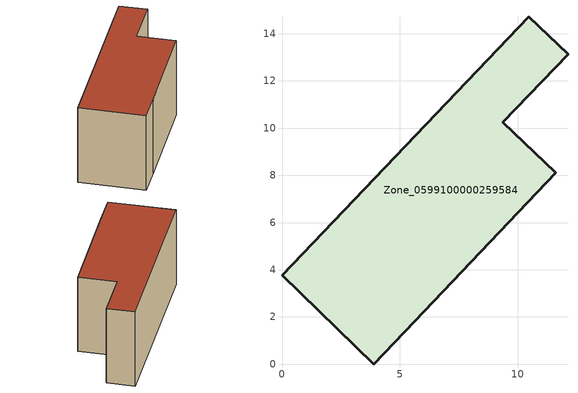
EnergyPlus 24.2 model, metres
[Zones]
Zone_0599100000259584
 floor ground (C_G): 3.89,0 0,3.76 10.46,14.72 12.12,13.13 9.36,10.24 11.6,8.1 5.63,1.81 z0
 wall outside (C_F): 12.12,13.13 10.46,14.72 0,3.76 3.89,0 5.63,1.81 11.6,8.1 9.36,10.24 12.12,13.13 z0:6.73
 roof outside (C_R): 5.63,1.81 11.6,8.1 9.36,10.24 12.12,13.13 10.46,14.72 0,3.76 3.89,0 z6.73
[BUILDING]
Pand.0599100000259584: North Axis=0; Terrain=City; Loads Convergence Tolerance Value=0.04; Temperature Convergence Tolerance Value=0.4; Solar Distribution=FullExterior; Maximum Number of Warmup Days=25; Minimum Number of Warmup Days=1
[Site:Location]
Rotterdam.The.Hague.AP_ZH_NLD Design_Conditions: Latitude=51.96; Longitude=4.45; Time Zone=1; Elevation=-4.5
[SITE:GROUNDTEMPERATURE:BUILDINGSURFACE]
18, 18, 18, 18, 18, 18, 18, 18, 18, 18, 18, 18
[MATERIAL] Thermal Absorptance=0.9; Solar Absorptance=0.7; Visible Absorptance=0.7
Name | Roughness | Thickness | Conductivity | Density | Specific Heat
G.TI.1975-1991 | MediumSmooth | 0.15 | 0.288461 | 540 | 1210
F.TI.1975-1991 | Rough | 0.3 | 0.230769 | 1920 | 840
R.TI.1975-1991 | MediumRough | 0.2 | 0.153846 | 1500 | 1000
[CONSTRUCTION]
C_G: G.TI.1975-1991
C_F: F.TI.1975-1991
C_R: R.TI.1975-1991
[ZONE]
Zone_0599100000259584: Type=1; Multiplier=1; Ceiling Height=Autocalculate; Volume=Autocalculate; Floor Area=autocalculate; Part of Total Floor Area=Yes
[ZONEINFILTRATION:DESIGNFLOWRATE]
Infil_Zone_0599100000259584: Zone or ZoneList or Space or SpaceList=Zone_0599100000259584; Schedule=AlwaysOn; Design Flow Rate Calculation Method=Flow/Area; Flow Rate per Floor Area=0.003; Constant Term Coefficient=1; Temperature Term Coefficient=0; Velocity Term Coefficient=0; Velocity Squared Term Coefficient=0
[HVACTEMPLATE:ZONE:IDEALLOADSAIRSYSTEM]
Zone_0599100000259584: Maximum Heating Supply Air Temperature=50; Minimum Cooling Supply Air Temperature=13; Maximum Heating Supply Air Humidity Ratio=0.0156; Minimum Cooling Supply Air Humidity Ratio=0.0077; Heating Limit=NoLimit; Cooling Limit=NoLimit; Dehumidification Control Type=ConstantSensibleHeatRatio; Cooling Sensible Heat Ratio=0.7; Dehumidification Setpoint=60; Humidification Control Type=None; Humidification Setpoint=30; Outdoor Air Method=None; Outdoor Air Flow Rate per Person=0.00944; Outdoor Air Flow Rate per Zone Floor Area=0; Outdoor Air Flow Rate per Zone=0; Demand Controlled Ventilation Type=None; Outdoor Air Economizer Type=NoEconomizer; Heat Recovery Type=None; Sensible Heat Recovery Effectiveness=0.7; Latent Heat Recovery Effectiveness=0.65
[ZONECONTROL:THERMOSTAT]
ThermostatControl_Zone_0599100000259584: Zone or ZoneList=Zone_0599100000259584; Control Type Schedule=DualSetpointControlType; Control 1=Thermostat_Zone_0599100000259584; Temperature Difference Between Cutout And Setpoint=0
[THERMOSTATSETPOINT:DUALSETPOINT]
Thermostat_Zone_0599100000259584: Heating Setpoint Temperature Schedule=HeatingSetpoint_Zone_0599100000259584; Cooling Setpoint Temperature Schedule=CoolingSetpoint_Zone_0599100000259584
[SCHEDULE:COMPACT]
HeatingSetpoint_Zone_0599100000259584: Through: 12/31, For: AllDays, Until: 24:00, 21
CoolingSetpoint_Zone_0599100000259584: Through: 12/31, For: AllDays, Until: 24:00, 24
DualSetpointControlType: Through: 12/31, For: AllDays, Until: 24:00, 4
AlwaysOn: Through: 12/31, For: AllDays, Until: 24:00, 1
